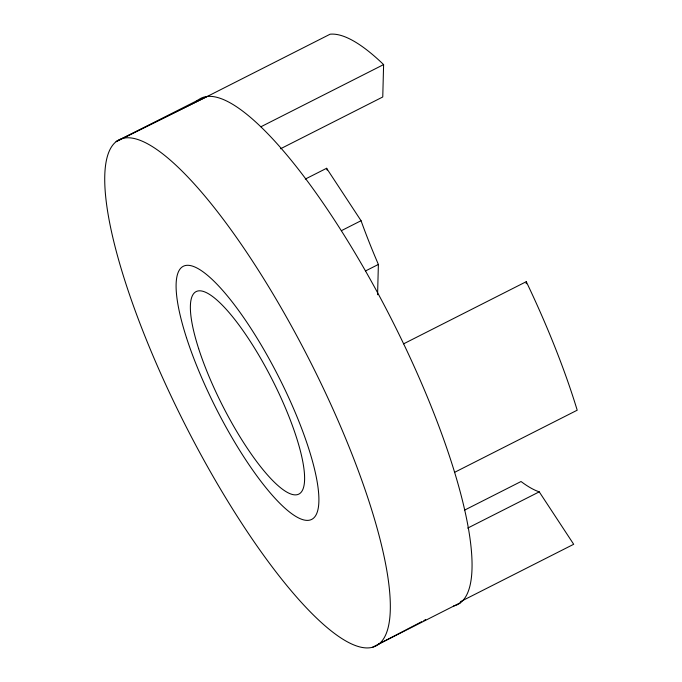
<?xml version="1.0" encoding="UTF-8"?>
<svg xmlns="http://www.w3.org/2000/svg" width="682" height="682" viewBox="0 0 682 682"><rect width="100%" height="100%" fill="white"/><g stroke="black" fill="none" stroke-linecap="round" stroke-linejoin="round"><path stroke-width="1.02" d="M377.581 294.726L378.382 264.437A227.055 56.06 63.1 0 1 361.051 220.712L326.601 168.284L305.297 179.076M197.882 100.211L116.102 141.651L207.439 96.367L330.105 34.211A283.823 70.076 63.1 0 1 383.608 64.594L382.764 96.98L280.541 148.77M526.214 283.763L526.274 281.675L403.608 343.83M372.568 647.244A283.823 70.076 63.1 0 0 244.344 248.845A283.823 70.076 63.1 0 0 125.454 282.425A283.823 70.076 63.1 0 0 372.568 647.244L406.012 629.87M406.6 629.546L421.723 621.677M423.829 620.594L425.704 619.614M260.942 126.75L383.608 64.594M341.46 230.644L361.051 220.712M365.603 270.907L378.382 264.437M454.536 472.362L577.202 410.206A283.823 70.076 63.1 0 0 526.274 281.675M464.425 510.204L521.039 481.509A227.055 56.06 63.1 0 0 539.24 491.85L573.69 544.279L460.401 601.686M467.682 528.107L539.24 491.85M378.808 644.03L460.589 602.59M122.342 138.429L207.439 96.367M327.155 170.108A283.823 70.076 63.1 0 1 326.601 168.284M196.552 101.388A283.823 70.076 63.1 0 1 390.701 317.667A283.823 70.076 63.1 0 1 453.53 606.017M186.459 337.633A141.907 35.038 63.1 0 0 310.012 520.042A141.907 35.038 63.1 0 0 245.904 320.838A141.907 35.038 63.1 0 0 186.459 337.633M198.658 348.673A113.527 28.03 63.1 0 0 297.497 494.603A113.527 28.03 63.1 0 0 246.211 335.237A113.527 28.03 63.1 0 0 198.658 348.673"/></g></svg>
